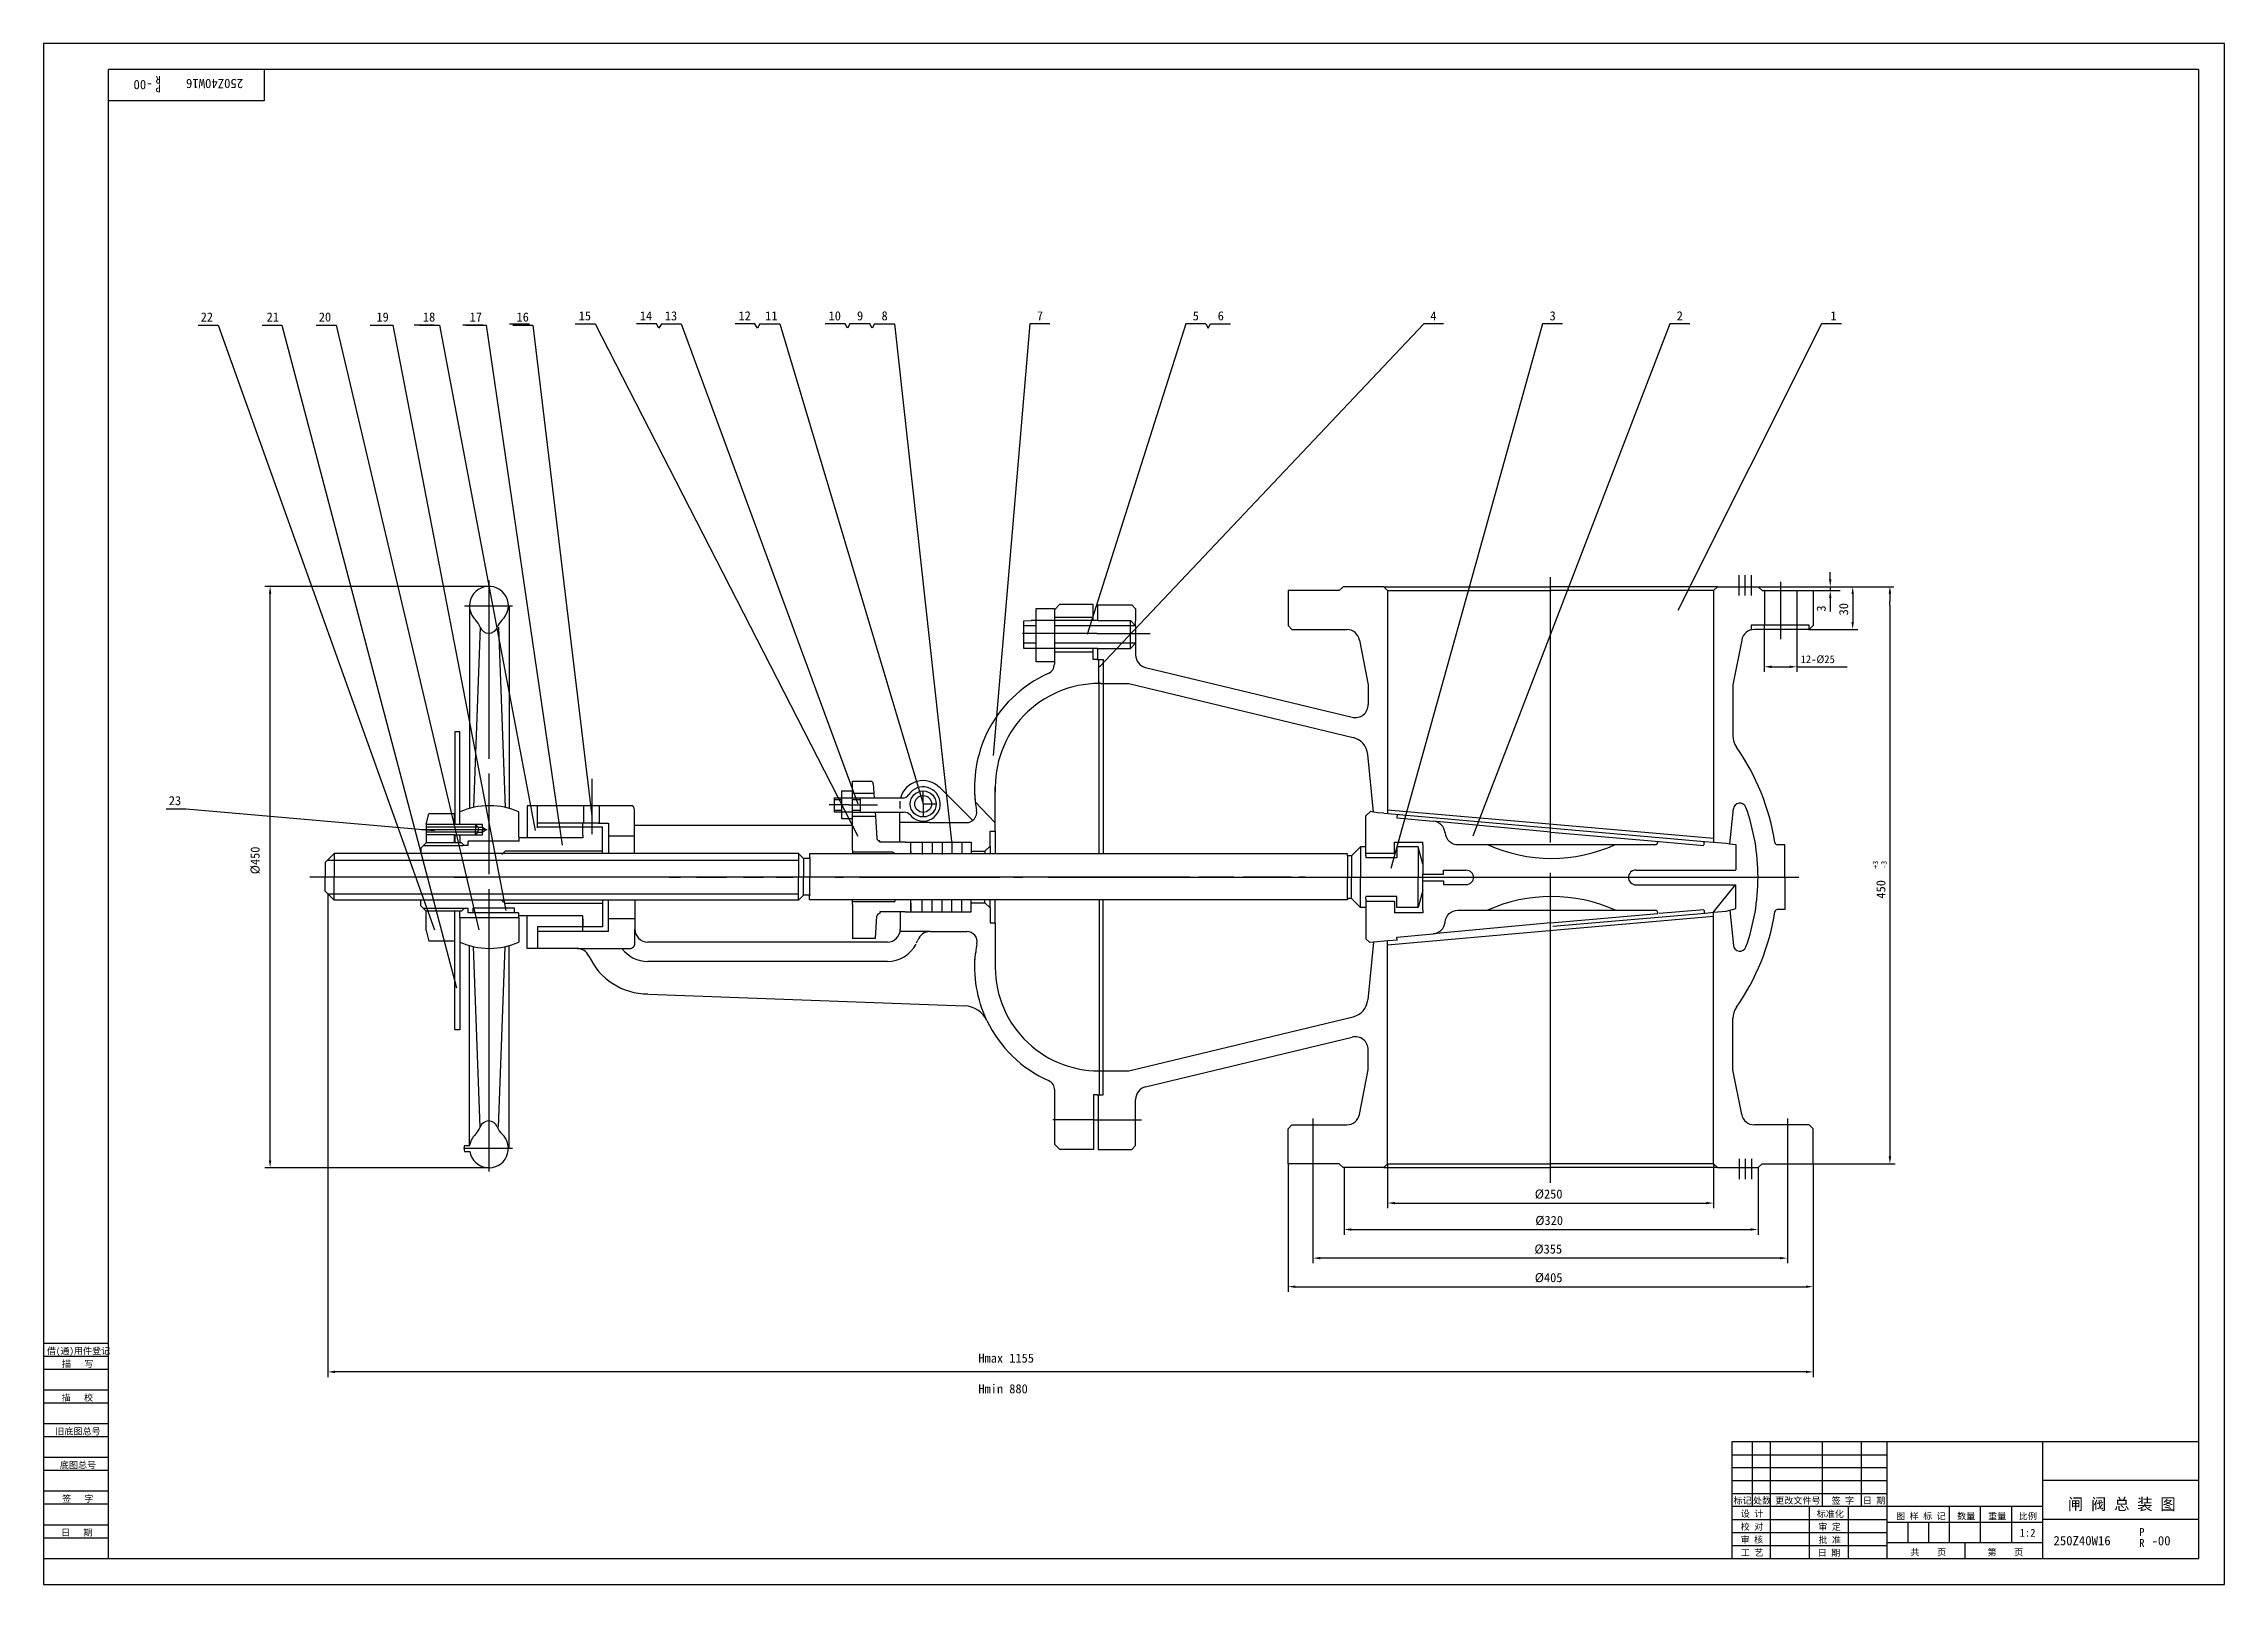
# Model space of a CAD drawing. Header units: metres. Extents: x 0 to 841, y 0 to 594.
import ezdxf

# ---------------------------------------------------------------- set-up
doc = ezdxf.new("R2010")
doc.units = ezdxf.units.M
for name, color, linetype in [('C', 6, 'Continuous'), ('D', 1, 'Continuous'), ('FL', 5, 'Continuous'), ('HA', 5, 'Continuous'), ('T', 7, 'Continuous'), ('TL', 4, 'Continuous')]:
    doc.layers.add(name, color=color, linetype=linetype)

# ---------------------------------------------------------------- blocks, each defined once
blk = doc.blocks.new('TUKUN1')
at = {"layer": 'FL'}
for p, q in [((841, 594), (0, 594)), ((0, 594), (0, 0)), ((841, 0), (841, 594)), ((0, 83), (25, 83)), ((0, 75), (25, 75)), ((0, 70), (25, 70)), ((0, 62), (25, 62)), ((0, 57), (25, 57)), ((659, 30), (659, 55)), ((666, 10), (666, 55)), ((686, 30), (686, 55)), ((701, 30), (701, 55)), ((0, 49), (25, 49)), ((0, 44), (25, 44)), ((651, 50), (711, 50)), ((651, 45), (711, 45)), ((0, 36), (25, 36)), ((651, 40), (711, 40)), ((651, 35), (711, 35)), ((0, 31), (25, 31)), ((696, 10), (696, 30)), ((0, 23), (25, 23)), ((0, 18), (25, 18)), ((651, 25), (711, 25)), ((651, 20), (711, 20)), ((651, 15), (711, 15)), ((0, 0), (841, 0))]:
    blk.add_line(p, q, dxfattribs=at)
at = {"layer": 'TL'}
for p, q in [((831, 584), (25, 584)), ((25, 10), (25, 584)), ((85, 584), (85, 572)), ((831, 584), (831, 10)), ((85, 572), (25, 572)), ((0, 93), (25, 93)), ((0, 88), (25, 88)), ((831, 55), (651, 55)), ((651, 55), (651, 10)), ((711, 10), (711, 55)), ((771, 10), (771, 55)), ((831, 40), (771, 40)), ((771, 30), (651, 30)), ((681, 10), (681, 30)), ((735, 16), (735, 30)), ((747, 16), (747, 30)), ((759, 16), (759, 30)), ((711, 24), (771, 24)), ((719, 16), (719, 24)), ((727, 16), (727, 24)), ((831, 25), (771, 25)), ((0, 10), (831, 10)), ((771, 16), (711, 16)), ((741, 10), (741, 16))]:
    blk.add_line(p, q, dxfattribs=at)
at = {"layer": 'T'}
for s, p in [('借(通)用件登记', (1.26, 88.76)), ('描   写', (7.09, 83.76)), ('描   校', (6.98, 70.76)), ('旧底图总号', (4.52, 57.76)), ('底图总号', (6.25, 44.76)), ('签   字', (7.1, 31.76)), ('标记', (651.71, 31.07)), ('处数', (659.22, 31.07)), ('更改文件号', (667.75, 31.07)), ('签 字', (689.53, 31.07)), ('日 期', (701.57, 31.07)), ('设 计', (654.5, 25.99)), ('标准化', (683.77, 25.93)), ('图 样 标 记', (714.4, 25.04)), ('数量', (737.92, 25.04)), ('重量', (749.88, 25.04)), ('比例', (761.7, 25.04)), ('日   期', (6.72, 18.76)), ('校 对', (654.48, 20.99)), ('审 核', (654.41, 15.99)), ('批 准', (684.46, 15.93)), ('审 定', (684.39, 20.93)), ('工 艺', (654.52, 10.99)), ('日 期', (684.18, 10.93)), ('共    页', (719.91, 11.13)), ('第    页', (749.62, 11.13))]:
    blk.add_text(s, height=2.5, dxfattribs=at).set_placement(p)

msp = doc.modelspace()

# ---------------------------------------------------------------- linework, layer by layer
at = {"layer": 'C'}
for p, q in [((171.73, 387.06), (171.73, 318.23)), ((581.16, 285.97), (581.16, 388.35)), ((653.82, 381.28), (653.82, 389.06)), ((656.23, 381.28), (656.23, 389.06)), ((658.67, 381.28), (658.67, 389.06)), ((669.9, 364.35), (669.9, 386.52)), ((162.25, 377.26), (180.8, 377.26)), ((387.99, 366.59), (377.53, 366.59)), ((406.19, 366.59), (387.99, 366.59)), ((406.19, 366.59), (426.69, 366.59)), ((171.73, 312.6), (171.73, 273.86)), ((211.43, 310.5), (211.43, 289.25)), ((339.19, 300.86), (339.19, 305.64)), ((310.51, 300.56), (302.96, 300.56)), ((310.51, 300.56), (321.63, 300.56)), ((339.19, 300.86), (344.22, 300.86)), ((339.19, 300.86), (339.19, 295.97)), ((145.67, 291.02), (159.98, 291.02)), ((159.98, 291.02), (171.02, 291.02)), ((321.4, 272.65), (102.65, 272.65)), ((158.33, 272.69), (164.06, 272.69)), ((241.18, 272.64), (245.55, 272.64)), ((251.83, 272.64), (263.34, 272.64)), ((269.86, 272.64), (277.57, 272.64)), ((282.44, 272.64), (289.08, 272.64)), ((305.2, 272.64), (308.42, 272.64)), ((314.6, 272.64), (368.79, 272.64)), ((442.13, 272.65), (321.4, 272.65)), ((373.99, 272.64), (377.64, 272.64)), ((387.35, 272.64), (411.84, 272.64)), ((401.73, 272.64), (661.03, 272.64)), ((458.95, 272.65), (445.47, 272.65)), ((481.06, 272.65), (462.57, 272.65)), ((486.49, 272.65), (484.16, 272.65)), ((525.16, 272.65), (533.36, 272.65)), ((581.16, 154.81), (581.16, 274.37)), ((661.03, 272.64), (671.85, 272.64)), ((670.34, 272.64), (673.05, 272.64)), ((671.85, 272.64), (676.84, 272.64)), ((171.73, 268.03), (171.73, 159.18)), ((405.2, 179.1), (389.19, 179.1)), ((405.2, 179.1), (423.34, 179.1)), ((489.53, 179.64), (489.53, 162.26)), ((672.47, 179.64), (672.47, 162.26)), ((162.25, 168.11), (161.87, 168.11)), ((162.25, 168.11), (180.8, 168.11)), ((653.82, 164), (653.82, 156.22)), ((656.23, 164), (656.23, 156.22)), ((658.67, 164), (658.67, 156.22))]:
    msp.add_line(p, q, dxfattribs=at)
at = {"layer": 'D'}
for p, q in [((59.57, 485.46), (67.27, 485.46)), ((67.27, 485.46), (150.74, 252.39)), ((84.23, 485.46), (91.93, 485.46)), ((91.93, 485.46), (159.27, 230.02)), ((105.1, 485.46), (112.8, 485.46)), ((112.8, 485.46), (167.8, 252.39)), ((125.95, 485.46), (133.65, 485.46)), ((126.92, 485.46), (134.62, 485.46)), ((134.62, 485.46), (178.21, 259.86)), ((142.9, 485.53), (150.6, 485.53)), ((144.92, 485.46), (152.62, 485.46)), ((152.62, 485.46), (189.62, 290.63)), ((161.71, 485.53), (169.41, 485.53)), ((162.95, 485.46), (170.65, 485.46)), ((170.65, 485.46), (200.03, 285.03)), ((179.71, 485.91), (187.41, 485.91)), ((180.95, 485.46), (188.65, 485.46)), ((188.65, 485.46), (211.4, 296.21)), ((205, 485.91), (212.7, 485.91)), ((212.7, 485.91), (313.95, 288.43)), ((236.37, 485.91), (228.67, 485.91)), ((237.29, 484.31), (236.37, 485.91)), ((238.22, 485.91), (237.29, 484.31)), ((238.22, 485.91), (245.92, 485.91)), ((245.92, 485.91), (313.95, 300.87)), ((274.33, 485.91), (266.63, 485.91)), ((275.26, 484.31), (274.33, 485.91)), ((276.18, 485.91), (275.26, 484.31)), ((276.18, 485.91), (283.88, 485.91)), ((283.88, 485.91), (339.24, 300.87)), ((309.07, 485.91), (301.37, 485.91)), ((310, 484.31), (309.07, 485.91)), ((310.92, 485.91), (310, 484.31)), ((318.62, 485.91), (310.92, 485.91)), ((319.54, 484.31), (318.62, 485.91)), ((320.47, 485.91), (319.54, 484.31)), ((320.47, 485.91), (328.17, 485.91)), ((328.17, 485.91), (350.31, 285.32)), ((380.35, 485.91), (366.13, 319.52)), ((388.05, 485.91), (380.35, 485.91)), ((440.46, 485.91), (402.5, 366.19)), ((532.21, 485.91), (407.25, 353.73)), ((448.16, 485.91), (440.46, 485.91)), ((448.16, 485.91), (449.09, 484.31)), ((449.09, 484.31), (450.01, 485.91)), ((450.01, 485.91), (457.71, 485.91)), ((578.07, 485.91), (519.54, 276)), ((539.91, 485.91), (532.21, 485.91)), ((627.11, 485.91), (551.18, 288.43)), ((585.77, 485.91), (578.07, 485.91)), ((634.81, 485.91), (627.11, 485.91)), ((685.62, 485.91), (630.26, 375.51)), ((693.32, 485.91), (685.62, 485.91)), ((689.01, 387.42), (689.01, 390.22)), ((171.73, 384.76), (85.35, 384.76)), ((87.35, 163.41), (87.35, 381.96)), ((661.16, 384.62), (691.01, 384.62)), ((682.41, 383.12), (692.85, 383.12)), ((689.01, 383.05), (687.01, 383.05)), ((689.01, 384.62), (689.01, 383.05)), ((689.01, 380.25), (689.01, 377.45)), ((691.01, 384.62), (699.66, 384.62)), ((697.66, 381.82), (697.66, 370.98)), ((699.66, 384.62), (713.5, 384.62)), ((712.01, 381.99), (712.01, 379.06)), ((712.01, 377.39), (712.01, 379.06)), ((689.01, 377.45), (689.01, 375.02)), ((712.01, 377.39), (712.01, 164.96)), ((382.82, 369.55), (378.09, 369.55)), ((382.82, 362.81), (378.09, 362.81)), ((421.13, 369.55), (389.79, 369.55)), ((421.13, 362.81), (389.79, 362.81)), ((663.56, 369.78), (663.56, 351.75)), ((676.12, 369.78), (676.12, 351.75)), ((680.84, 368.18), (699.66, 368.18)), ((666.36, 353.75), (673.32, 353.75)), ((676.12, 353.75), (691.83, 353.75)), ((691.83, 353.75), (695.56, 353.75)), ((47.26, 299.02), (54.96, 299.02)), ((54.96, 299.02), (150.74, 290.63)), ((305.01, 302.62), (307.82, 302.62)), ((305.01, 298.42), (307.82, 298.42)), ((311.89, 302.62), (315, 302.62)), ((311.89, 298.42), (315, 298.42)), ((167.56, 291.88), (147.55, 291.88)), ((167.56, 290.05), (147.55, 290.05)), ((169.25, 292.95), (166.49, 292.96)), ((166.49, 288.97), (169.25, 288.97)), ((169.25, 291.88), (169.25, 292.95)), ((169.25, 288.97), (169.25, 290.05)), ((207.99, 291.94), (190.56, 291.94)), ((109.61, 279.26), (290.9, 279.26)), ((161.75, 284.78), (146.43, 284.78)), ((161.75, 285.27), (161.75, 284.78)), ((109.61, 266.26), (109.61, 79.91)), ((109.61, 266.26), (290.9, 266.26)), ((162.18, 260.6), (146.49, 260.6)), ((190.51, 253.58), (207.99, 253.58)), ((171.73, 160.61), (85.35, 160.61)), ((479.91, 162.16), (479.91, 112.76)), ((489.53, 162.26), (489.53, 123.78)), ((501.54, 160.66), (501.54, 134.81)), ((518.32, 162.16), (518.32, 145)), ((643.98, 162.26), (643.98, 145)), ((661.16, 160.66), (661.16, 134.81)), ((672.47, 162.26), (672.47, 123.78)), ((682.39, 162.26), (682.39, 112.76)), ((682.41, 162.16), (714.01, 162.16)), ((521.12, 147), (641.18, 147)), ((504.34, 136.81), (658.36, 136.81)), ((669.67, 125.78), (492.33, 125.78)), ((482.71, 114.76), (679.59, 114.76)), ((682.39, 112.76), (682.39, 79.91)), ((679.59, 81.91), (112.41, 81.91))]:
    msp.add_line(p, q, dxfattribs=at)
for points in [[(688.55, 387.42), (689.48, 387.42), (689.01, 384.62)], [(86.88, 381.96), (87.81, 381.96), (87.35, 384.76)], [(688.55, 380.25), (689.48, 380.25), (689.01, 383.05)], [(697.19, 381.82), (698.12, 381.82), (697.66, 384.62)], [(711.55, 381.99), (712.48, 381.99), (712.01, 384.79)], [(697.19, 370.98), (698.12, 370.98), (697.66, 368.18)], [(666.36, 354.22), (666.36, 353.28), (663.56, 353.75)], [(673.32, 354.22), (673.32, 353.28), (676.12, 353.75)], [(86.88, 163.41), (87.81, 163.41), (87.35, 160.61)], [(711.55, 164.96), (712.48, 164.96), (712.01, 162.16)], [(521.12, 147.46), (521.12, 146.53), (518.32, 147)], [(641.18, 147.46), (641.18, 146.53), (643.98, 147)], [(504.34, 137.27), (504.34, 136.34), (501.54, 136.81)], [(658.36, 137.27), (658.36, 136.34), (661.16, 136.81)], [(492.33, 126.25), (492.33, 125.32), (489.53, 125.78)], [(669.67, 126.25), (669.67, 125.32), (672.47, 125.78)], [(482.71, 115.23), (482.71, 114.3), (479.91, 114.76)], [(679.59, 115.23), (679.59, 114.3), (682.39, 114.76)], [(112.41, 82.38), (112.41, 81.45), (109.61, 81.91)], [(679.59, 82.38), (679.59, 81.45), (682.39, 81.91)]]:
    msp.add_solid(points, dxfattribs=at)
at = {"layer": 'HA'}
for p, q in [((359.3, 301.73), (366.98, 293.61)), ((643.91, 259.05), (652.52, 269.68))]:
    msp.add_line(p, q, dxfattribs=at)
at = {"layer": 'TL'}
for p, q in [((479.91, 383.12), (479.91, 369.62)), ((499.6, 383.12), (479.91, 383.12)), ((501.16, 384.62), (499.6, 383.12)), ((516.82, 384.62), (501.16, 384.62)), ((518.32, 383.12), (516.82, 384.62)), ((516.82, 384.62), (581.36, 384.62)), ((518.32, 383.12), (518.32, 297.16)), ((518.32, 383.12), (581.36, 383.12)), ((645.49, 384.62), (580.95, 384.62)), ((643.99, 383.12), (580.95, 383.12)), ((643.99, 383.12), (645.49, 384.62)), ((643.99, 383.12), (643.99, 286.16)), ((645.49, 384.62), (661.16, 384.62)), ((661.16, 384.62), (662.71, 383.12)), ((662.71, 383.12), (663.69, 383.12)), ((663.68, 382.96), (663.68, 369.91)), ((663.69, 383.12), (676.11, 383.12)), ((676.11, 383.12), (682.41, 383.12)), ((676.12, 382.96), (676.12, 369.91)), ((682.41, 383.12), (682.41, 369.62)), ((164.23, 377.26), (164.23, 299.14)), ((179.55, 377.26), (179.55, 299.14)), ((378.05, 371.51), (380.9, 371.55)), ((378.05, 360.85), (378.05, 371.51)), ((406.51, 371.55), (380.9, 371.55)), ((382.82, 355.71), (382.82, 376.26)), ((382.82, 376.26), (389.78, 376.26)), ((391.79, 377.71), (389.79, 375.71)), ((389.79, 375.71), (389.79, 372.75)), ((389.79, 372.75), (389.79, 360.41)), ((404.79, 372.75), (389.84, 372.75)), ((404.79, 377.71), (391.79, 377.71)), ((404.79, 371.55), (404.79, 377.71)), ((406.51, 377.64), (419.63, 377.64)), ((406.51, 371.55), (406.51, 377.64)), ((406.51, 371.55), (419.13, 371.55)), ((419.13, 360.81), (419.13, 371.59)), ((419.13, 371.55), (421.13, 369.55)), ((421.13, 376.14), (419.63, 377.64)), ((421.13, 376.14), (421.13, 372.44)), ((421.13, 372.44), (421.13, 371.5)), ((421.13, 369.55), (421.13, 371.5)), ((168.33, 369.07), (165.83, 299.54)), ((175.45, 369.07), (177.95, 299.54)), ((419.13, 360.81), (421.13, 362.81)), ((421.13, 369.55), (421.13, 362.81)), ((421.13, 362.81), (421.13, 359.95)), ((481.41, 368.12), (479.91, 369.62)), ((481.41, 368.12), (502.55, 368.12)), ((507.46, 364.08), (510.82, 346.85)), ((654.86, 364.08), (651.49, 346.85)), ((658.62, 367.91), (658.62, 369.91)), ((658.62, 369.91), (663.69, 369.91)), ((680.91, 368.12), (659.76, 368.12)), ((663.69, 369.91), (676.11, 369.91)), ((676.11, 369.91), (680.79, 369.91)), ((680.79, 369.91), (680.79, 367.91)), ((680.91, 368.12), (682.41, 369.62)), ((381.13, 360.85), (378.05, 360.85)), ((384.59, 360.85), (381.13, 360.85)), ((389.78, 355.71), (382.82, 355.71)), ((406.59, 360.85), (384.59, 360.85)), ((389.79, 360.41), (389.79, 354.8)), ((404.83, 359.39), (389.87, 359.39)), ((404.79, 360.41), (404.79, 360.85)), ((404.79, 356.62), (404.79, 360.41)), ((406.13, 356.61), (404.8, 356.61)), ((406.13, 356.61), (407.02, 356.61)), ((406.51, 359.95), (406.51, 360.85)), ((406.51, 360.81), (419.13, 360.81)), ((406.51, 356.61), (406.51, 359.95)), ((407, 347.28), (407, 356.61)), ((407.02, 356.61), (408.63, 356.61)), ((408.63, 356.61), (408.63, 347.86)), ((421.13, 359.95), (421.13, 358.31)), ((424.97, 353.45), (504.66, 334.3)), ((407, 348.04), (407, 281.56)), ((407.84, 347.3), (408.63, 347.3)), ((408.63, 347.86), (408.63, 281.62)), ((408.63, 347.3), (418.47, 347.3)), ((418.47, 347.3), (504.97, 326.51)), ((510.82, 346.85), (510.82, 339.16)), ((651.49, 346.85), (651.49, 327.11)), ((160.53, 328.66), (158.53, 328.66)), ((158.53, 328.66), (158.53, 292.9)), ((160.53, 297.8), (160.53, 328.66)), ((512.91, 297.75), (510.68, 319.96)), ((305.01, 297.68), (305.01, 303.17)), ((305.01, 303.17), (311.94, 303.17)), ((307.82, 295.19), (307.82, 305.88)), ((307.82, 305.88), (311.94, 305.88)), ((311.84, 305.01), (320.2, 305.01)), ((311.89, 309.6), (318.96, 309.6)), ((311.89, 305.01), (311.89, 309.6)), ((311.89, 296.12), (311.89, 305.01)), ((311.99, 303.17), (331.21, 303.17)), ((315, 297.68), (315, 303.17)), ((319.96, 308.67), (320.2, 305.01)), ((320.2, 305.01), (320.32, 303.17)), ((345.56, 307.23), (358.3, 294.48)), ((366.99, 290.39), (366.99, 307.35)), ((147.5, 293.07), (148.58, 297.11)), ((158.5, 297.11), (148.58, 297.11)), ((158.5, 294.02), (158.5, 297.11)), ((160.53, 292.95), (160.53, 297.8)), ((183.25, 288.25), (183.25, 297.8)), ((186.5, 300.21), (186.49, 299.12)), ((186.49, 299.12), (186.49, 288.68)), ((190.51, 300.21), (186.5, 300.21)), ((190.49, 293.51), (190.49, 300.21)), ((192.37, 300.21), (190.51, 300.21)), ((205.6, 300.21), (192.37, 300.21)), ((220.62, 300.21), (205.6, 300.21)), ((208.17, 300.24), (208.17, 293.49)), ((214.3, 300.24), (214.3, 293.49)), ((226.37, 300.21), (220.62, 300.21)), ((227.87, 292.71), (227.87, 298.71)), ((311.94, 297.68), (305.01, 297.68)), ((311.94, 295.19), (307.82, 295.19)), ((311.84, 296.12), (320.8, 296.12)), ((311.89, 296.12), (311.89, 297.62)), ((311.89, 283.05), (311.89, 296.12)), ((311.99, 297.7), (331.85, 297.7)), ((320.69, 297.7), (320.8, 296.12)), ((320.8, 296.12), (321.37, 287.54)), ((330.19, 293.36), (330.19, 297.7)), ((330.3, 299.14), (330.3, 301.9)), ((511.73, 297.94), (509.91, 296.27)), ((509.91, 280.82), (509.91, 296.27)), ((512.97, 297.74), (511.73, 297.94)), ((514.41, 297.5), (512.97, 297.74)), ((516.83, 297.29), (514.41, 297.5)), ((516.83, 297.29), (518.35, 297.15)), ((518.32, 298.66), (582.21, 293.07)), ((518.35, 297.15), (582.08, 291.58)), ((521.99, 296.71), (521.88, 295.52)), ((521.88, 295.52), (535.91, 294.29)), ((650.31, 285.53), (651.65, 298.95)), ((158.44, 288.97), (147.45, 288.97)), ((147.5, 293.07), (147.5, 293.06)), ((147.5, 293.06), (147.5, 288.97)), ((147.5, 288.97), (147.5, 285.84)), ((158.57, 292.96), (147.55, 292.96)), ((158.44, 288.97), (166.49, 288.97)), ((158.5, 293.07), (158.5, 294.02)), ((158.5, 292.96), (158.5, 293.07)), ((158.5, 288.01), (158.5, 288.97)), ((158.5, 285.84), (158.5, 288.01)), ((158.53, 288.89), (158.53, 285.93)), ((160.53, 292.96), (158.57, 292.96)), ((166.49, 292.96), (160.53, 292.96)), ((160.53, 288.25), (160.53, 288.98)), ((160.53, 288.25), (160.53, 285.84)), ((163.68, 284.84), (163.68, 286.59)), ((183.18, 286.5), (163.68, 286.5)), ((166.49, 292.96), (166.49, 290.97)), ((166.49, 292.96), (167.56, 291.88)), ((166.49, 288.97), (166.49, 290.97)), ((166.49, 288.97), (167.56, 290.05)), ((167.56, 291.88), (167.56, 290.97)), ((167.56, 291.88), (169.25, 291.88)), ((167.56, 290.05), (167.56, 290.97)), ((167.56, 290.05), (169.25, 290.05)), ((169.25, 291.88), (169.25, 290.97)), ((169.25, 291.88), (170.48, 290.97)), ((169.25, 290.05), (170.48, 290.97)), ((169.25, 290.05), (169.25, 290.97)), ((186.52, 287.75), (183.18, 287.75)), ((183.25, 288.25), (183.25, 286.44)), ((186.49, 288.68), (186.49, 287.75)), ((207.99, 287.75), (186.52, 287.75)), ((190.49, 291.62), (190.49, 293.51)), ((208.06, 293.52), (190.56, 293.52)), ((215.51, 291.94), (207.68, 291.94)), ((207.99, 291.94), (207.99, 293.37)), ((207.99, 288.68), (207.99, 291.94)), ((207.99, 288.68), (207.99, 287.75)), ((213.81, 293.52), (208.06, 293.52)), ((213.81, 293.52), (217.81, 293.52)), ((215.51, 282.65), (215.51, 292)), ((217.81, 293.52), (217.81, 288.52)), ((217.81, 288.52), (227.81, 288.52)), ((217.81, 288.52), (217.81, 281.67)), ((227.87, 288.52), (227.87, 292.71)), ((227.87, 281.75), (227.87, 288.52)), ((311.89, 292.55), (228.14, 292.55)), ((322.43, 286.6), (322.37, 286.6)), ((322.43, 286.13), (322.43, 286.6)), ((332.24, 286.14), (322.43, 286.14)), ((341.7, 293.67), (330.19, 293.67)), ((330.24, 292.71), (330.24, 293.6)), ((330.24, 286.14), (330.24, 292.71)), ((330.32, 292.55), (330.24, 292.55)), ((332.24, 286.14), (334.45, 286.14)), ((334.43, 281.62), (334.43, 286.14)), ((334.45, 286.14), (357.74, 286.14)), ((338.84, 286.14), (338.84, 281.44)), ((341.7, 293.67), (355.87, 293.67)), ((342.65, 286.14), (342.65, 281.62)), ((346.47, 286.14), (346.47, 281.44)), ((350.3, 286.3), (350.3, 281.62)), ((354.1, 286.14), (354.1, 281.62)), ((357.74, 286.14), (357.74, 282.64)), ((364.99, 284.64), (364.99, 290.39)), ((364.99, 290.39), (366.99, 290.39)), ((366.99, 290.39), (366.99, 281.62)), ((520.91, 286.12), (531.91, 286.12)), ((520.91, 285.07), (520.91, 286.08)), ((531.91, 285.07), (531.91, 286.08)), ((581.26, 290.02), (535.91, 294.29)), ((581.26, 290.02), (623.04, 286.37)), ((582.08, 291.58), (640.55, 286.46)), ((582.21, 293.07), (643.99, 287.66)), ((622.51, 286.41), (622.51, 286.21)), ((623.04, 286.37), (640.26, 284.86)), ((640.43, 285.14), (640.43, 286.35)), ((640.55, 286.46), (644, 286.16)), ((644, 286.16), (645.48, 286.03)), ((645.48, 286.03), (648.83, 285.74)), ((108.59, 278.25), (112.09, 281.75)), ((108.59, 278.25), (108.59, 272.9)), ((112.09, 281.75), (112.09, 272.9)), ((145.37, 281.75), (112.09, 281.75)), ((177.02, 281.75), (145.37, 281.75)), ((147.49, 285.84), (145.49, 283.84)), ((145.49, 283.84), (145.49, 281.67)), ((149.18, 285.84), (147.49, 285.84)), ((161.18, 285.84), (149.18, 285.84)), ((162.18, 284.84), (161.18, 285.84)), ((163.68, 284.84), (162.18, 284.84)), ((178, 282.69), (176.77, 281.44)), ((291.09, 281.75), (177.02, 281.75)), ((215.45, 282.69), (178, 282.69)), ((215.51, 281.75), (215.51, 282.65)), ((291.09, 281.75), (291.09, 273.03)), ((293.04, 279.8), (291.09, 281.75)), ((293.04, 279.8), (293.04, 273.03)), ((295.79, 279.8), (293.04, 279.8)), ((328.07, 281.62), (295.37, 281.62)), ((295.37, 281.62), (295.37, 279.83)), ((295.49, 279.83), (295.49, 272.98)), ((311.89, 283.05), (311.89, 282.27)), ((311.89, 282.27), (311.89, 281.62)), ((327.37, 282.26), (311.89, 282.26)), ((334.45, 281.62), (328.07, 281.62)), ((334.43, 282.55), (334.43, 281.62)), ((357.8, 281.62), (334.45, 281.62)), ((357.74, 282.64), (362.99, 282.64)), ((357.74, 282.64), (357.74, 281.62)), ((502.87, 281.62), (357.8, 281.62)), ((364.99, 284.64), (362.99, 282.64)), ((362.99, 282.64), (362.99, 281.62)), ((364.99, 284.64), (364.99, 282.64)), ((364.99, 282.64), (364.99, 281.62)), ((502.87, 280.9), (502.87, 281.4)), ((502.87, 280.9), (502.87, 272.67)), ((504.37, 280.9), (502.87, 280.9)), ((507.87, 284.4), (504.37, 280.9)), ((504.37, 280.9), (504.37, 272.67)), ((507.87, 284.4), (507.87, 272.67)), ((509.87, 284.4), (507.87, 284.4)), ((521.87, 280.15), (509.87, 280.15)), ((509.91, 281.89), (520.91, 281.89)), ((509.91, 280.82), (509.91, 280.07)), ((520.91, 281.89), (520.91, 285.07)), ((521.87, 284.4), (521.87, 280.15)), ((530.07, 284.4), (521.87, 284.4)), ((530.07, 284.4), (530.07, 272.67)), ((531.88, 277.65), (530.07, 284.4)), ((531.91, 285.07), (531.91, 273.82)), ((545.43, 285.21), (556.92, 285.21)), ((556.92, 285.21), (605.59, 285.21)), ((605.59, 285.21), (621.51, 285.21)), ((648.83, 285.74), (650.23, 285.54)), ((650.23, 285.54), (652.61, 285.21)), ((652.61, 285.21), (652.61, 275.43)), ((671.43, 285.14), (668.62, 285.14)), ((671.43, 272.64), (671.43, 285.14)), ((108.59, 267.28), (108.59, 272.63)), ((112.09, 263.78), (112.09, 272.63)), ((147.5, 272.56), (147.5, 272.63)), ((147.5, 272.56), (147.5, 272.49)), ((291.09, 263.78), (291.09, 272.5)), ((293.04, 265.73), (293.04, 272.5)), ((295.49, 265.7), (295.49, 272.55)), ((407.46, 272.56), (407.46, 272.64)), ((407.6, 272.8), (407.6, 272.64)), ((502.87, 264.4), (502.87, 272.63)), ((504.37, 264.4), (504.37, 272.63)), ((507.87, 260.9), (507.87, 272.63)), ((530.07, 260.9), (530.07, 272.63)), ((531.91, 273.82), (539.91, 273.82)), ((531.91, 271.28), (531.91, 273.76)), ((531.91, 260.03), (531.91, 271.28)), ((531.91, 271.28), (539.91, 271.28)), ((539.91, 275.32), (548.53, 275.32)), ((539.91, 273.82), (539.91, 275.32)), ((539.91, 271.28), (539.91, 269.78)), ((539.91, 269.78), (548.53, 269.78)), ((551.55, 272.53), (551.55, 272.82)), ((614.14, 275.41), (652.62, 275.41)), ((614.14, 269.69), (652.62, 269.69)), ((652.61, 261.31), (652.61, 269.66)), ((671.43, 272.64), (671.43, 260.14)), ((108.59, 267.28), (112.09, 263.78)), ((145.37, 263.78), (112.09, 263.78)), ((176.75, 263.78), (145.37, 263.78)), ((145.49, 261.6), (145.49, 263.77)), ((147.49, 259.6), (145.49, 261.6)), ((165.63, 258.88), (165.63, 260.88)), ((165.63, 260.88), (181.52, 260.88)), ((291.09, 263.78), (176.75, 263.78)), ((178, 262.44), (176.77, 263.69)), ((215.45, 262.44), (178, 262.44)), ((181.52, 260.88), (181.52, 258.88)), ((215.51, 263.78), (215.51, 262.42)), ((215.51, 262.42), (215.51, 253.44)), ((217.81, 256.75), (217.81, 263.77)), ((228.01, 263.78), (228.01, 256.83)), ((293.04, 265.73), (291.09, 263.78)), ((295.79, 265.73), (293.04, 265.73)), ((295.37, 263.9), (295.37, 265.7)), ((328.58, 263.9), (295.37, 263.9)), ((311.89, 263.22), (311.89, 263.9)), ((311.89, 262.16), (311.89, 263.22)), ((327.87, 263.16), (311.89, 263.16)), ((311.89, 262.16), (311.89, 249.09)), ((328.37, 263.66), (328.37, 263.9)), ((334.45, 263.9), (328.58, 263.9)), ((334.43, 259.27), (334.43, 263.9)), ((334.43, 262.66), (334.43, 263.9)), ((334.43, 262.66), (334.43, 259.27)), ((357.8, 263.9), (334.45, 263.9)), ((338.84, 259.13), (338.84, 263.99)), ((342.65, 259.13), (342.65, 263.99)), ((346.47, 259.13), (346.47, 263.99)), ((350.3, 259.13), (350.3, 263.99)), ((354.1, 259.13), (354.1, 263.99)), ((357.74, 262.77), (357.74, 263.9)), ((357.74, 262.77), (362.99, 262.77)), ((357.74, 259.27), (357.74, 262.77)), ((406.26, 263.9), (357.8, 263.9)), ((362.99, 262.77), (362.99, 263.9)), ((364.99, 260.77), (362.99, 262.77)), ((364.99, 262.77), (364.99, 263.9)), ((364.99, 260.77), (364.99, 262.77)), ((364.99, 260.77), (364.99, 255.02)), ((366.99, 255.02), (366.99, 263.9)), ((502.87, 263.9), (406.26, 263.9)), ((407.11, 263.9), (407.11, 198)), ((408.63, 197.42), (408.63, 263.9)), ((504.37, 264.4), (502.87, 264.4)), ((502.87, 264.4), (502.87, 263.9)), ((507.87, 260.9), (504.37, 264.4)), ((509.87, 260.9), (507.87, 260.9)), ((521.87, 265.15), (509.87, 265.15)), ((509.91, 264.28), (509.91, 265.02)), ((509.91, 264.28), (509.91, 248.82)), ((509.91, 263.45), (520.91, 263.45)), ((520.91, 263.45), (520.91, 260.03)), ((521.87, 260.9), (521.87, 265.15)), ((530.07, 260.9), (521.87, 260.9)), ((531.88, 267.65), (530.07, 260.9)), ((652.61, 260.52), (652.61, 261.31)), ((149.18, 259.6), (147.49, 259.6)), ((147.5, 256.16), (147.5, 259.6)), ((147.5, 259.6), (147.5, 259.6)), ((147.5, 252.06), (147.5, 256.16)), ((158.53, 259.6), (149.18, 259.6)), ((158.5, 259.6), (158.5, 259.6)), ((158.5, 259.6), (158.5, 257.11)), ((158.5, 257.11), (158.5, 256.16)), ((158.5, 256.16), (158.5, 251.1)), ((158.53, 247.95), (158.53, 259.66)), ((160.51, 259.6), (158.53, 259.6)), ((161.18, 259.6), (160.51, 259.6)), ((160.53, 257.12), (160.53, 259.6)), ((160.53, 257.12), (160.53, 247.57)), ((160.53, 257.12), (183.31, 257.12)), ((162.18, 260.6), (161.18, 259.6)), ((163.68, 260.6), (162.18, 260.6)), ((163.68, 258.94), (163.68, 260.6)), ((165.63, 258.94), (163.68, 258.94)), ((181.52, 258.94), (165.63, 258.94)), ((183.18, 258.94), (181.52, 258.94)), ((186.52, 257.69), (183.18, 257.69)), ((183.25, 257.12), (183.25, 258.96)), ((183.25, 257.12), (183.25, 247.57)), ((186.49, 256.53), (186.49, 257.69)), ((186.49, 246.08), (186.49, 256.53)), ((207.99, 257.69), (186.52, 257.69)), ((190.51, 253.58), (190.51, 245.12)), ((215.51, 253.44), (207.68, 253.44)), ((207.99, 251.75), (207.99, 257.69)), ((207.99, 256.53), (207.99, 253.58)), ((217.81, 256.75), (227.81, 256.75)), ((217.81, 251.75), (217.81, 256.75)), ((228.01, 256.83), (228.01, 252.64)), ((228.02, 247.14), (228.01, 252.64)), ((320.8, 249.09), (321.37, 257.67)), ((322.43, 258.6), (322.37, 258.6)), ((330.56, 259.27), (322.43, 259.27)), ((322.43, 259.27), (322.43, 258.6)), ((330.38, 259.27), (330.38, 252.64)), ((332.24, 259.27), (330.56, 259.27)), ((332.24, 259.27), (334.45, 259.27)), ((334.45, 259.27), (357.74, 259.27)), ((364.99, 255.02), (366.99, 255.02)), ((520.91, 260.03), (520.91, 258.96)), ((520.91, 259.04), (531.91, 259.04)), ((531.91, 260.03), (531.91, 258.96)), ((581.26, 255.07), (535.91, 250.8)), ((557.73, 259.89), (605.19, 259.89)), ((581.26, 255.07), (622.51, 258.68)), ((582.08, 253.7), (640.72, 258.83)), ((582.21, 252.21), (643.99, 257.62)), ((605.19, 259.89), (621.51, 259.89)), ((622.51, 258.68), (622.51, 258.89)), ((623, 258.72), (640.26, 260.24)), ((640.43, 259.95), (640.43, 258.74)), ((640.72, 258.83), (644.06, 259.13)), ((643.99, 162.16), (643.99, 259.12)), ((644.06, 259.13), (645.48, 259.25)), ((645.48, 259.25), (648.83, 259.54)), ((648.83, 259.54), (650.29, 259.92)), ((650.29, 259.92), (651.65, 246.33)), ((650.42, 259.95), (652.61, 260.52)), ((671.43, 260.14), (668.62, 260.14)), ((147.5, 252.05), (147.5, 252.06)), ((147.5, 252.05), (148.58, 248.01)), ((158.5, 248.01), (148.58, 248.01)), ((158.5, 251.1), (158.5, 248.01)), ((158.53, 213.85), (158.53, 247.95)), ((160.53, 247.57), (160.53, 213.85)), ((164.23, 169.15), (164.23, 246.23)), ((168.33, 176.3), (165.83, 245.83)), ((175.45, 176.3), (177.95, 245.83)), ((179.55, 168.11), (179.55, 246.23)), ((186.5, 245.14), (186.49, 246.08)), ((190.51, 245.14), (186.5, 245.14)), ((192.51, 245.14), (190.51, 245.14)), ((208.06, 251.75), (190.53, 251.75)), ((205.74, 245.14), (192.51, 245.14)), ((205.74, 245.14), (226.02, 245.14)), ((217.81, 251.75), (208.06, 251.75)), ((325.38, 247.64), (233.01, 247.64)), ((311.84, 249.09), (320.8, 249.09)), ((341.84, 251.69), (330.33, 251.69)), ((341.84, 251.69), (356.01, 251.69)), ((511.4, 247.46), (509.91, 248.82)), ((512.91, 247.59), (510.68, 225.32)), ((518.32, 246.62), (582.21, 252.21)), ((518.32, 162.16), (518.32, 248.06)), ((325.38, 240.14), (233.01, 240.14)), ((233.26, 227.53), (355.15, 223.02)), ((418.45, 197.98), (504.97, 218.78)), ((160.53, 213.85), (158.53, 213.85)), ((424.97, 191.83), (504.66, 210.98)), ((651.49, 198.43), (651.49, 218.17)), ((510.82, 198.43), (510.82, 206.12)), ((407.11, 197.97), (407.11, 188.67)), ((407.84, 197.98), (408.71, 197.98)), ((408.63, 188.67), (408.63, 197.42)), ((408.71, 197.98), (418.45, 197.98)), ((507.46, 181.2), (510.82, 198.43)), ((654.86, 181.2), (651.49, 198.43)), ((389.93, 184.94), (389.93, 190.55)), ((406.13, 188.67), (404.9, 188.67)), ((404.93, 188.67), (404.93, 184.94)), ((406.13, 188.67), (406.69, 188.67)), ((406.68, 188.67), (406.68, 185.33)), ((406.68, 185.33), (406.68, 172.85)), ((421.13, 185.33), (421.13, 186.97)), ((421.13, 173.78), (421.13, 185.33)), ((389.93, 172.6), (389.93, 184.94)), ((404.93, 184.94), (404.93, 172.6)), ((481.41, 177.16), (479.91, 175.66)), ((481.41, 177.16), (502.55, 177.16)), ((680.91, 177.16), (659.76, 177.16)), ((680.91, 177.16), (682.41, 175.66)), ((162.29, 169.15), (164.31, 169.15)), ((389.93, 169.64), (389.93, 172.6)), ((391.93, 167.64), (389.93, 169.64)), ((404.93, 172.6), (404.93, 167.64)), ((406.68, 172.85), (406.68, 167.64)), ((421.13, 169.14), (419.63, 167.64)), ((421.13, 172.85), (421.13, 173.78)), ((421.13, 169.14), (421.13, 172.85)), ((479.91, 162.16), (479.91, 175.66)), ((682.41, 162.16), (682.41, 175.66)), ((162.29, 166.9), (164.31, 166.9)), ((404.93, 167.64), (391.93, 167.64)), ((406.68, 167.64), (419.63, 167.64)), ((499.6, 162.16), (479.91, 162.16)), ((501.16, 160.66), (499.6, 162.16)), ((516.82, 160.66), (501.16, 160.66)), ((518.32, 162.16), (516.82, 160.66)), ((516.82, 160.66), (581.36, 160.66)), ((518.32, 162.16), (581.36, 162.16)), ((643.99, 162.16), (580.95, 162.16)), ((645.49, 160.66), (580.95, 160.66)), ((643.99, 162.16), (645.49, 160.66)), ((645.49, 160.66), (661.16, 160.66)), ((661.16, 160.66), (662.71, 162.16)), ((662.71, 162.16), (663.69, 162.16)), ((663.69, 162.16), (676.11, 162.16)), ((676.11, 162.16), (682.41, 162.16))]:
    msp.add_line(p, q, dxfattribs=at)
for points in [[(363.67, 328.01, 0.14), (359.3, 301.73, 0.14)], [(359.03, 305.01, 0.02), (359.3, 301.68, 0.02)], [(521.99, 248.38), (521.88, 249.58), (535.91, 250.8, 0.36), (540.45, 255.34, -0.39), (545.43, 259.89), (557.73, 259.89)], [(363.81, 217.34, -0.14), (359.44, 243.62, -0.14)], [(359.17, 240.34, -0.02), (359.44, 243.67, -0.02)]]:
    msp.add_lwpolyline(points, format="xyb", dxfattribs=at)
for points in [[(366.99, 254.89), (366.99, 237.93)], [(512.89, 247.59), (511.4, 247.46)], [(518.38, 248.07), (512.89, 247.59)], [(522.14, 248.4), (518.38, 248.07)], [(406.69, 188.67), (408.63, 188.67)]]:
    msp.add_lwpolyline(points, dxfattribs=at)
for radius in [5.01, 3.25]:
    msp.add_circle((339.19, 300.86), radius, dxfattribs=at)
for centre, radius, start, end in [((171.73, 377.26), 7.5, 312.16, 180), ((171.73, 377.26), 7.5, 180, 226.25), ((167.93, 373.29), 2, 226.25, 226.25), ((167.93, 373.29), 2, 226.25, 226.25), ((167.93, 373.29), 2, 226.25, 226.25), ((161.71, 366.79), 7, 18.99, 46.25), ((181.47, 366.52), 7, 132.16, 159.43), ((171.64, 370.21), 3.5, 198.99, 339.43), ((502.55, 363.12), 5, 11.05, 90), ((659.76, 363.12), 5, 90, 168.95), ((385.79, 354.8), 4, 294.03, 0), ((426.13, 358.31), 5, 180, 256.48), ((406.97, 307.31), 48, 114.03, 154.45), ((406.97, 307.31), 40, 89.93, 182.75), ((406.97, 307.31), 40, 88.75, 89.93), ((505.82, 339.16), 5, 256.48, 0), ((503.22, 319.21), 7.5, 5.71, 76.48), ((658.99, 327.11), 7.5, 180, 214.99), ((581.16, 272.64), 87.5, 8.77, 34.99), ((318.96, 308.6), 1, 3.82, 90), ((339.19, 300.86), 9, 45, 165.15), ((331.21, 306.17), 3, 270, 326.39), ((339.19, 300.86), 6.59, 219.99, 146.39), ((171.73, 272.69), 27.5, 90, 114.03), ((172.05, 272.69), 27.5, 65.97, 90), ((226.37, 298.71), 1.5, 0, 90), ((331.85, 294.7), 3, 39.99, 90), ((355.87, 297.67), 4, 270, 10.69), ((406.97, 307.31), 48, 186.73, 190.69), ((654.14, 298.71), 2.5, 19.65, 174.29), ((581.16, 272.64), 80, 0, 19.65), ((322.37, 287.6), 1, 183.82, 270), ((535.47, 289.31), 5, 5.15, 85), ((545.43, 290.21), 5, 185.15, 270), ((621.51, 286.21), 1, 270, 0), ((668.62, 286.14), 1, 188.77, 270), ((327.37, 281.26), 1, 21.3, 90), ((581.5, 339.89), 60, 245.7, 294.3), ((548.53, 272.32), 3, 0, 90), ((548.53, 272.78), 3, 270, 0), ((614.14, 272.41), 3, 90, 180), ((614.14, 272.69), 3, 180, 270), ((581.16, 272.64), 80, 340.35, 0), ((327.87, 263.66), 0.5, 270, 0), ((581.5, 205.2), 60, 65.7, 114.3), ((233.01, 252.64), 5, 180, 270), ((322.37, 257.6), 1, 90, 176.18), ((325.38, 252.64), 5, 270, 0), ((621.51, 258.89), 1, 0, 90), ((581.16, 272.64), 87.5, 325.01, 351.23), ((668.62, 259.14), 1, 90, 171.23), ((171.73, 272.69), 27.5, 245.97, 270), ((172.05, 272.69), 27.5, 270, 294.03), ((205.74, 240.14), 5, 24.62, 90), ((233.01, 252.64), 12.5, 216.87, 270), ((226.02, 247.14), 2, 270, 0.1), ((325.38, 252.64), 12.5, 270, 332.38), ((325.38, 252.64), 12.5, 334.62, 340.11), ((341.84, 246.69), 5, 90, 160.11), ((356.01, 247.69), 4, 349.31, 90), ((407.11, 238.04), 48, 169.31, 173.27), ((654.14, 246.58), 2.5, 185.71, 340.35), ((233.01, 252.64), 25, 204.62, 270), ((406.97, 237.97), 40, 177.25, 270.2), ((354.78, 213.03), 10, 25.55, 87.88), ((503.22, 226.07), 7.5, 283.52, 354.29), ((658.99, 218.17), 7.5, 145.01, 180), ((407.11, 238.04), 48, 205.55, 245.97), ((505.82, 206.12), 5, 0, 103.52), ((385.93, 190.55), 4, 0, 65.97), ((406.97, 237.97), 40, 270.2, 271.25), ((426.13, 186.97), 5, 103.52, 180), ((171.64, 175.16), 3.5, 20.57, 161.01), ((502.55, 182.16), 5, 270, 348.95), ((659.76, 182.16), 5, 191.05, 270), ((171.73, 168.11), 9.5, 173.68, 180.5), ((171.73, 168.11), 7.5, 133.75, 171.99), ((171.73, 168.11), 7.5, 189.53, 47.84), ((167.93, 172.08), 2, 133.75, 133.75), ((167.93, 172.08), 2, 133.75, 133.75), ((167.93, 172.08), 2, 133.75, 133.75), ((161.71, 178.58), 7, 313.75, 341.01), ((181.47, 178.85), 7, 200.57, 227.84), ((171.73, 167.94), 9.5, 179.5, 186.32)]:
    msp.add_arc(centre, radius, start, end, dxfattribs=at)

# ---------------------------------------------------------------- block references
at = {"layer": 'D'}
msp.add_blockref('TUKUN1', (0, 0), dxfattribs=at)

# ---------------------------------------------------------------- texts
for s, height, rotation, p in [('R', 3, 180, (45.21, 581.58)), ('250Z40W16', 3.6, 180, (76.95, 580.37)), ('-00', 3.6, 180, (42.01, 579.92)), ('P', 3, 180, (45.21, 578.26)), ('3', 3.5, 90, (687.26, 375.02)), ('30', 3.5, 90, (695.91, 373.57)), ('%%C450', 3.5, 90, (83.29, 273.77)), ('+3', 2.1, 90, (707.46, 275.84)), ('-3', 2.1, 90, (710.75, 275.84)), ('450', 3.5, 90, (710.26, 264.39))]:
    msp.add_text(s, height=height, rotation=rotation, dxfattribs=at).set_placement(p)
for s, height, p in [('22', 3.5, (60.59, 486.86)), ('21', 3.5, (86, 486.86)), ('20', 3.5, (106.12, 486.86)), ('19', 3.5, (128.35, 486.86)), ('18', 3.5, (146.27, 486.86)), ('17', 3.5, (164.3, 486.86)), ('16', 3.5, (182.38, 486.86)), ('15', 3.5, (206.35, 487.31)), ('14', 3.5, (229.93, 487.31)), ('13', 3.5, (239.57, 487.31)), ('12', 3.5, (267.98, 487.31)), ('11', 3.5, (278.28, 487.31)), ('10', 3.5, (302.72, 487.31)), ('9', 3.5, (313.69, 487.31)), ('8', 3.5, (323.15, 487.31)), ('7', 3.5, (383.04, 487.31)), ('5', 3.5, (443.14, 487.31)), ('6', 3.5, (452.78, 487.31)), ('4', 3.5, (534.81, 487.31)), ('3', 3.5, (580.76, 487.31)), ('2', 3.5, (629.79, 487.31)), ('1', 3.5, (689.05, 487.31)), ('12-%%C25', 3, (677.56, 355.17)), ('23', 3.5, (48.28, 300.42)), ('%%C250', 3.5, (575.07, 148.75)), ('%%C320', 3.5, (575.26, 138.56)), ('%%c355', 3.5, (574.92, 127.53)), ('%%c405', 3.5, (575.06, 116.51)), ('Hmax 1155', 3.5, (360.5, 85.47)), ('Hmin 880', 3.5, (360.5, 73.65)), ('闸 阀 总 装 图', 4.5, (780.69, 28.71)), ('1:2', 3, (762.03, 18.39)), ('250Z40W16', 3.6, (775.1, 15.06)), ('P', 3, (808.15, 18.7)), ('R', 3, (808.15, 14.46)), ('-00', 3.6, (812.9, 15.04))]:
    msp.add_text(s, height=height, dxfattribs=at).set_placement(p)

doc.saveas('drawing.dxf')
